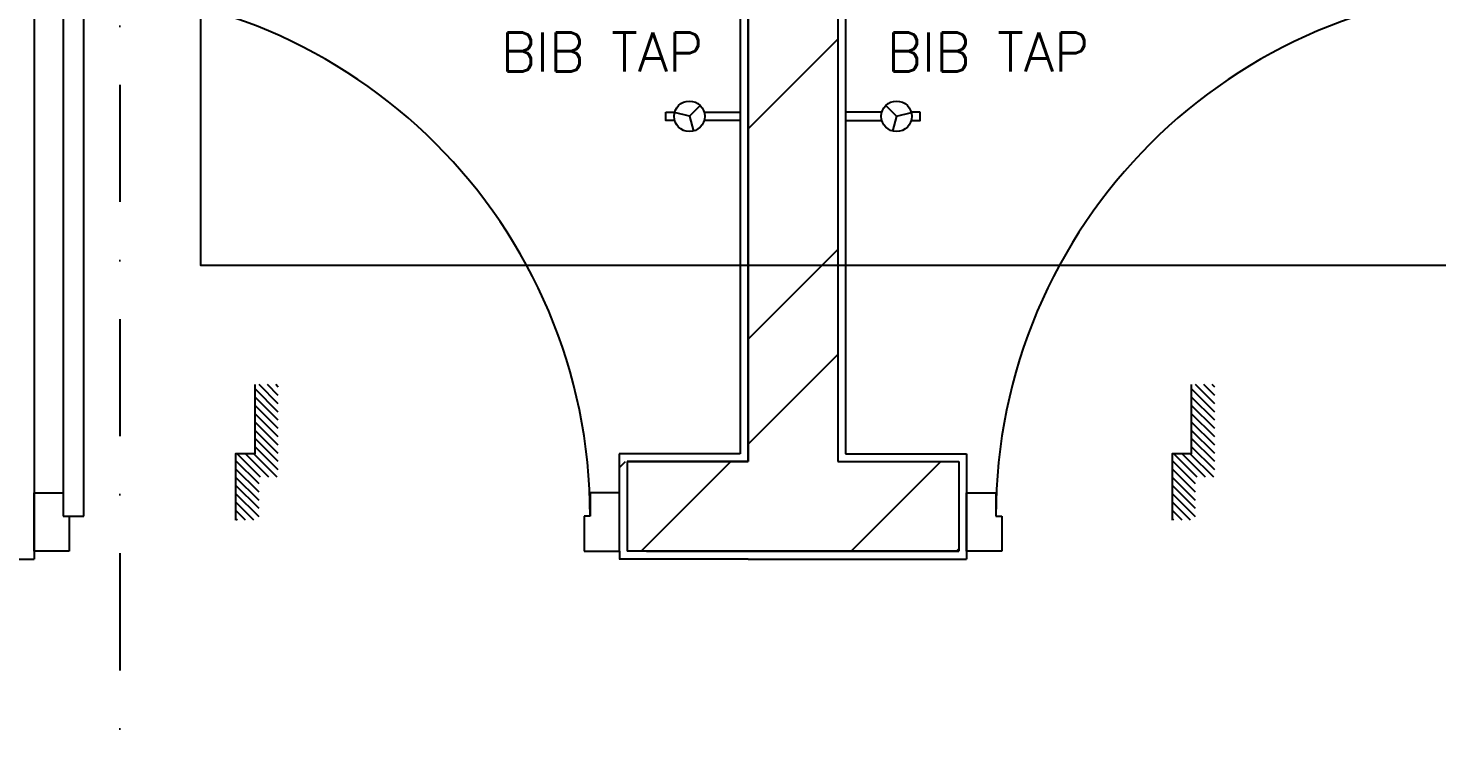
# Model space of a CAD drawing. Extents: x -437689 to -407696, y -55787 to -37037.
# Drawn here: x -434686 to -433783, y -51034 to -50585 of the extents above; entities that cross this region are included whole.
import ezdxf
from ezdxf.enums import TextEntityAlignment as Align

# ---------------------------------------------------------------- set-up
doc = ezdxf.new("R2010")
doc.units = 0
doc.header["$LTSCALE"] = 150
doc.header["$MEASUREMENT"] = 0
doc.linetypes.add('DASHDOT', pattern=[1, 0.5, -0.25, 0, -0.25])
doc.layers.get('0').update_dxf_attribs({"linetype": 'CONTINUOUS'})
for name, color, linetype in [('5MM', 6, 'CONTINUOUS'), ('DIM', 6, 'CONTINUOUS'), ('DOOR', 31, 'CONTINUOUS'), ('DR', 6, 'CONTINUOUS'), ('DROP', 64, 'CONTINUOUS'), ('GRID', 252, 'DASHDOT'), ('WALL', 7, 'CONTINUOUS')]:
    doc.layers.add(name, color=color, linetype=linetype)
doc.styles.add('ROMANS', font='romans.shx', dxfattribs={"height": 200})

# ---------------------------------------------------------------- blocks, each defined once
blk = doc.blocks.new('*X0')
at = {"color": 0}
for p, q in [((12813.4, 9935), (12788.4, 9960)), ((12820.5, 9936.7), (12795.5, 9961.7)), ((12829.3, 9936.7), (12804.3, 9961.7)), ((12838.2, 9936.7), (12813.2, 9961.7)), ((12847, 9936.7), (12822, 9961.7)), ((12855.8, 9936.7), (12830.8, 9961.7)), ((12859.3, 9942.1), (12839.7, 9961.7)), ((12859.3, 9951), (12848.5, 9961.7)), ((12859.3, 9959.8), (12857.4, 9961.7)), ((12813.4, 9926.1), (12788.4, 9951.1)), ((12734.9, 9916.2), (12714.5, 9936.6)), ((12726.1, 9916.2), (12714.5, 9927.8)), ((12743.8, 9916.2), (12718.8, 9941.2)), ((12752.6, 9916.2), (12727.6, 9941.2)), ((12761.4, 9916.2), (12736.4, 9941.2)), ((12770.3, 9916.2), (12745.3, 9941.2)), ((12779.1, 9916.2), (12754.1, 9941.2)), ((12788, 9916.2), (12763, 9941.2)), ((12796.8, 9916.2), (12771.8, 9941.2)), ((12805.6, 9916.2), (12780.6, 9941.2)), ((12813.4, 9917.3), (12788.4, 9942.3)), ((12717.3, 9916.2), (12714.5, 9918.9))]:
    blk.add_line(p, q, dxfattribs=at)

msp = doc.modelspace()

# ---------------------------------------------------------------- linework, layer by layer
for p, q in [((-434261.88, -50641.37), (-434271.38, -50639)), ((-434261.88, -50641.37), (-434255.08, -50634.34)), ((-434129.14, -50641.37), (-434135.94, -50634.34)), ((-434129.14, -50641.37), (-434119.65, -50639)), ((-434261.88, -50641.37), (-434259.19, -50650.78)), ((-434129.14, -50641.37), (-434131.83, -50650.78))]:
    msp.add_line(p, q)
for points in [[(-434271.3, -50644.04), (-434277.01, -50644.04), (-434277.01, -50638.7)], [(-434277.01, -50638.7), (-434271.3, -50638.7)], [(-434252.47, -50638.7), (-434229.26, -50638.7), (-434229.26, -50644.04), (-434252.47, -50644.04)], [(-434138.56, -50638.7), (-434161.76, -50638.7), (-434161.76, -50644.04), (-434138.56, -50644.04)], [(-434119.73, -50644.04), (-434114.02, -50644.04), (-434114.02, -50638.7)], [(-434114.02, -50638.7), (-434119.73, -50638.7)]]:
    msp.add_lwpolyline(points)
for centre in [(-434261.88, -50641.37), (-434129.14, -50641.37)]:
    msp.add_circle(centre, 9.79)
at = {"layer": '5MM'}
for points in [[(-434540.31, -50813.3), (-434540.31, -50857.61), (-434552.62, -50857.61), (-434552.62, -50900.13)], [(-433940.31, -50813.3), (-433940.31, -50857.61), (-433952.62, -50857.61), (-433952.62, -50900.13)]]:
    msp.add_lwpolyline(points, dxfattribs=at)
at = {"layer": 'DOOR', "color": 8}
for p, q in [((-434663.01, -50560.07), (-434663.01, -50897.57)), ((-434649.89, -50897.57), (-434649.89, -50560.32)), ((-434681.76, -50882.57), (-434663.01, -50882.57)), ((-434681.76, -50920.07), (-434681.76, -50882.57)), ((-434663.01, -50882.57), (-434663.01, -50897.57)), ((-434325.51, -50882.57), (-434325.51, -50897.57)), ((-434306.76, -50882.57), (-434325.51, -50882.57)), ((-434306.76, -50920.07), (-434306.76, -50882.57)), ((-434084.26, -50882.61), (-434065.51, -50882.61)), ((-434084.26, -50920.11), (-434084.26, -50882.61)), ((-434065.51, -50882.61), (-434065.51, -50897.61)), ((-434663.01, -50897.57), (-434649.89, -50897.57)), ((-434663.01, -50897.57), (-434659.26, -50897.57)), ((-434659.26, -50897.57), (-434659.26, -50920.07)), ((-434329.26, -50897.57), (-434329.26, -50920.07)), ((-434325.51, -50897.57), (-434329.26, -50897.57)), ((-434065.51, -50897.61), (-434061.76, -50897.61)), ((-434061.76, -50897.61), (-434061.76, -50920.11)), ((-434659.26, -50920.07), (-434681.76, -50920.07)), ((-434329.26, -50920.07), (-434306.76, -50920.07)), ((-434306.76, -50920.11), (-434306.76, -50925.11)), ((-434061.76, -50920.11), (-434084.26, -50920.11))]:
    msp.add_line(p, q, dxfattribs=at)
for centre, start, end in [((-434663.01, -50897.57), 0, 90), ((-433728.01, -50897.61), 90, 180)]:
    msp.add_arc(centre, 337.5, start, end, dxfattribs=at)
at = {"layer": 'DR', "linetype": 'CONTINUOUS', "ltscale": 900}
msp.add_lwpolyline([(-434575.14, -50139.38), (-434575.14, -50736.78), (-433439.23, -50736.78)], dxfattribs=at)
at = {"layer": 'GRID'}
msp.add_line((-434626.76, -46868.7), (-434626.76, -52414.38), dxfattribs=at)
at = {"layer": 'WALL'}
for p, q in [((-434224.26, -50187.61), (-434224.26, -50862.61)), ((-434166.76, -50187.61), (-434166.76, -50862.61)), ((-434301.82, -50862.61), (-434301.82, -50920.11)), ((-434089.26, -50862.61), (-434089.26, -50920.11)), ((-434224.26, -50920.11), (-434301.82, -50920.11)), ((-434166.76, -50920.11), (-434089.26, -50920.11))]:
    msp.add_line(p, q, dxfattribs=at)
at = {"layer": 'WALL', "linetype": 'CONTINUOUS'}
for p, q in [((-434224.26, -50862.61), (-434224.26, -50187.61)), ((-434166.76, -50187.61), (-434166.76, -50862.61)), ((-434229.26, -50857.61), (-434306.82, -50857.61)), ((-434224.26, -50862.61), (-434301.82, -50862.61)), ((-434301.82, -50862.61), (-434224.26, -50862.61)), ((-434166.76, -50862.61), (-434089.26, -50862.61)), ((-434166.76, -50862.61), (-434089.26, -50862.61)), ((-434161.76, -50857.61), (-434084.26, -50857.61)), ((-434089.26, -50862.61), (-434089.26, -50920.11)), ((-434089.26, -50920.11), (-434301.82, -50920.07)), ((-434289.26, -50920.11), (-434101.76, -50920.11)), ((-434166.76, -50920.11), (-434224.26, -50920.11)), ((-434224.26, -50920.11), (-434166.76, -50920.11))]:
    msp.add_line(p, q, dxfattribs=at)
at = {"layer": 'WALL', "color": 9}
for p, q in [((-434681.76, -50192.61), (-434681.76, -50925.11)), ((-434229.26, -50192.61), (-434229.26, -50857.61)), ((-434161.76, -50192.61), (-434161.76, -50857.61)), ((-434306.82, -50857.61), (-434306.82, -50920.11)), ((-434084.26, -50857.61), (-434084.26, -50925.11)), ((-434749.26, -50925.11), (-434681.76, -50925.11)), ((-434224.26, -50925.11), (-434306.82, -50925.11)), ((-434166.76, -50925.11), (-434084.26, -50925.11))]:
    msp.add_line(p, q, dxfattribs=at)
at = {"layer": 'WALL', "color": 9, "linetype": 'DASHDOT', "ltscale": 900}
for p, q in [((-434224.26, -50649.41), (-434166.76, -50591.91)), ((-434224.26, -50784.12), (-434166.76, -50726.62)), ((-434224.26, -50851.47), (-434166.76, -50793.97)), ((-434306.82, -50866.67), (-434302.75, -50862.61)), ((-434292.86, -50920.07), (-434235.4, -50862.61)), ((-434158.19, -50920.1), (-434100.7, -50862.61)), ((-434090.85, -50920.11), (-434089.26, -50918.53))]:
    msp.add_line(p, q, dxfattribs=at)
at = {"layer": 'WALL', "color": 9, "linetype": 'CONTINUOUS'}
msp.add_line((-434224.26, -50925.11), (-434166.76, -50925.11), dxfattribs=at)

# ---------------------------------------------------------------- block references
at = {"layer": 'DROP', "extrusion": (0, 0, -1), "xscale": 0.6, "yscale": 0.6, "zscale": -0.6, "rotation": 270}
for p in [(428575.59, -43184.58), (427975.59, -43184.58)]:
    msp.add_blockref('*X0', p, dxfattribs=at)

# ---------------------------------------------------------------- texts
at = {"layer": 'DIM', "color": 7, "style": 'ROMANS'}
for p in [(-434253.07, -50600.21), (-434005.76, -50600.21)]:
    msp.add_text('BIB TAP', height=25, dxfattribs=at).set_placement(p, align=Align.MIDDLE_RIGHT)

doc.saveas('drawing.dxf')
